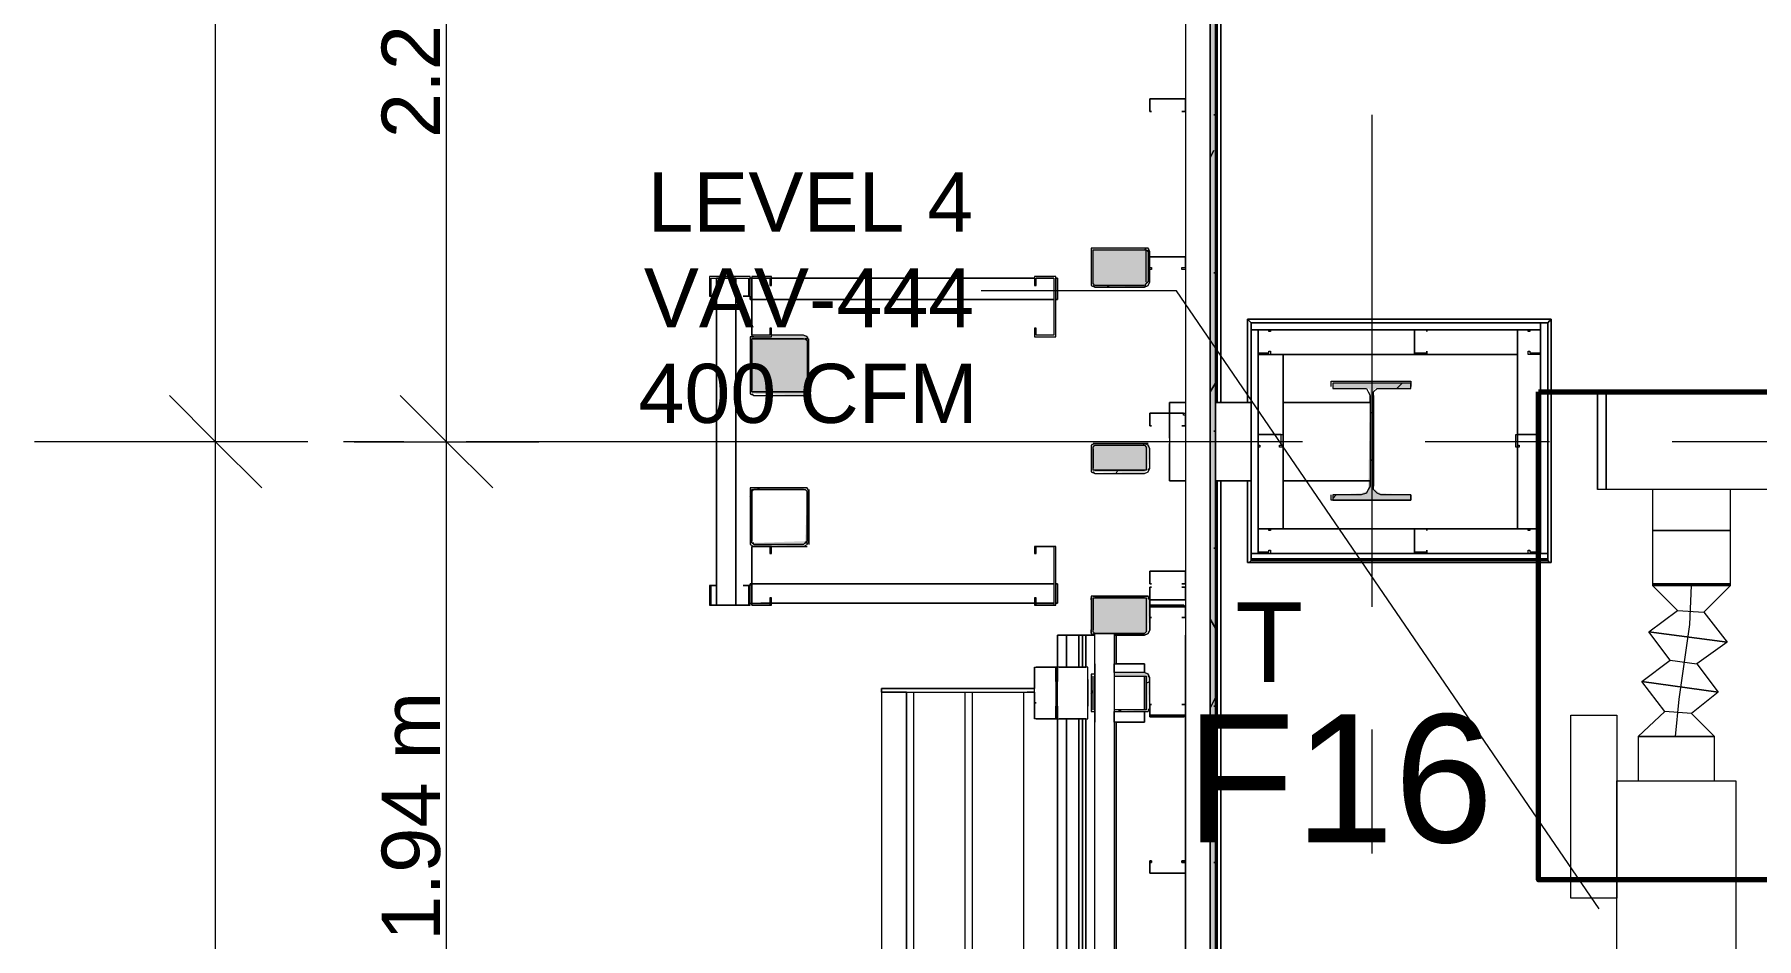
# Model space of a CAD drawing. Header units: metres. Extents: x 29 to 268, y -7 to 151.
# Drawn here: x 38.657 to 43.101, y 41.925 to 44.259 of the extents above; entities that cross this region are included whole.
import ezdxf

# ---------------------------------------------------------------- set-up
doc = ezdxf.new("R2010")
doc.units = ezdxf.units.M
doc.layers.add('HVAC - Ductos', color=5, linetype='Continuous', lineweight=50)
doc.layers.add('PDF2_Geometry', color=7, linetype='Continuous', true_color=0xaaaaaa)
doc.layers.add('PDF2_Solid Fills', color=7, linetype='Continuous', true_color=0xffffff)
doc.layers.add('PDF2_Text', color=7, linetype='Continuous')
doc.styles.add('PDF Arial-BoldMT-Identity-H', font='arial.ttf')
doc.styles.add('PDF Helvetica', font='')
doc.styles.get('PDF Helvetica').set_extended_font_data('Helvetica')

msp = doc.modelspace()

# ---------------------------------------------------------------- hatches: boundary and pattern name
at = {"layer": 'PDF2_Solid Fills', "lineweight": 0, "transparency": 33554559}
h = msp.add_hatch(color=256, dxfattribs=at)
h.paths.add_polyline_path([(41.6915, 36.0667), (41.7053, 36.0667), (41.7053, 48.263), (41.6915, 48.263)])
h.paths.add_polyline_path([(41.6915, 24.3745), (41.7053, 24.3745), (41.7053, 34.5404), (41.6915, 34.5404)])
h.paths.add_polyline_path([(41.6915, 22.8666), (41.7053, 22.8666), (41.7053, 24.3608), (41.6915, 24.3608)])
h.paths.add_polyline_path([(41.7053, 22.8528), (41.6915, 22.8528), (41.6915, 10.5556), (41.7053, 10.5556)])
h.paths.add_polyline_path([(41.6915, 34.5587), (41.7053, 34.5587), (41.7053, 36.0529), (41.6915, 36.0529)])
for points in [[(41.5311, 43.6155), (41.5356, 43.7059), (41.5356, 43.7072), (41.3844, 43.7072), (41.3844, 43.6109), (41.3936, 43.6109), (41.5219, 43.6063), (41.5219, 43.6109)], [(40.6557, 43.478), (40.6511, 43.4826), (40.5136, 43.4826), (40.5045, 43.478), (40.5045, 43.3313), (40.5136, 43.3313), (40.6419, 43.3268), (40.6419, 43.3313), (40.6511, 43.3359)], [(42.0078, 43.0563), (42.2094, 43.0563), (42.2094, 43.0701), (42.1315, 43.0746), (42.1223, 43.0792), (42.1178, 43.0838), (42.1132, 43.0838), (42.1132, 43.3405), (42.1178, 43.3451), (42.2094, 43.3451), (42.2094, 43.3588), (42.0078, 43.3588), (42.0078, 43.3451), (42.0994, 43.3451), (42.104, 43.3405), (42.0994, 43.0838), (42.0948, 43.0792), (42.0811, 43.0746), (42.0078, 43.0701)], [(41.3844, 43.1297), (41.3936, 43.1297), (41.5219, 43.1251), (41.5219, 43.1297), (41.5311, 43.1343), (41.5356, 43.1975), (41.5356, 43.1985), (41.5311, 43.203), (41.3844, 43.203)], [(40.6511, 42.9463), (40.6557, 43.0884), (40.5045, 43.0884), (40.5045, 42.9509), (40.509, 43.0838), (40.6511, 43.0838), (40.6465, 42.9509), (40.509, 42.9463), (40.5136, 42.9418), (40.6419, 42.9372), (40.6419, 42.9418)], [(41.5311, 42.7172), (41.5356, 42.8075), (41.5356, 42.8088), (41.3844, 42.8088), (41.3844, 42.7126), (41.444, 42.7126), (41.5219, 42.708), (41.5219, 42.7126)]]:
    msp.add_hatch(color=256, dxfattribs=at).paths.add_polyline_path(points)
h = msp.add_hatch(color=256, dxfattribs=at)
h.paths.add_polyline_path([(41.5311, 42.5155), (41.5356, 42.6059), (41.5356, 42.6072), (41.5311, 42.6117), (41.444, 42.6117), (41.444, 42.6026), (41.5265, 42.6026), (41.5265, 42.5155), (41.444, 42.5155), (41.5311, 42.5109)])
h.paths.add_polyline_path([(41.389, 42.6072), (41.3844, 42.6072), (41.3844, 42.5109), (41.3936, 42.5155), (41.389, 42.5155)])

# ---------------------------------------------------------------- linework, layer by layer
at = {"layer": 'HVAC - Ductos', "color": 252, "lineweight": 0, "true_color": 0x939598}
for points in [[(39.1249, 10.771), (39.1249, 15.6065), (39.1249, 24.8099), (39.1249, 34.0087), (39.1249, 43.2076), (39.1249, 48.0476)], [(39.7207, 10.771), (39.7207, 13.3285), (39.7207, 15.6065), (39.7207, 20.3274), (39.7207, 22.0461), (39.7207, 23.6366), (39.7207, 24.8099), (39.7207, 26.5516), (39.7207, 28.2291), (39.7207, 30.3925), (39.7207, 33.0462), (39.7207, 34.0087), (39.7207, 35.3333), (39.7207, 37.3317), (39.7207, 39.3255), (39.7207, 41.2642), (39.7207, 43.2076), (39.7207, 45.4076), (39.7207, 48.0476)], [(39.0057, 43.3268), (39.1249, 43.2076), (39.244, 43.0884)], [(39.6015, 43.3268), (39.7207, 43.2076), (39.8399, 43.0884)], [(39.3631, 43.2076), (39.1249, 43.2076), (38.8865, 43.2076)], [(39.4823, 43.2076), (39.7207, 43.2076), (39.959, 43.2076)]]:
    msp.add_lwpolyline(points, dxfattribs=at)
at = {"layer": 'HVAC - Ductos', "lineweight": 0}
for points in [[(42.6953, 42.0022), (41.6045, 43.5972), (41.1003, 43.5972)], [(42.6907, 43.3359), (42.7136, 43.3359), (42.7136, 43.0838), (42.6907, 43.0838)], [(42.6907, 43.0838), (42.6907, 43.3359), (42.6907, 43.0838)], [(43.0344, 42.8363), (43.0299, 42.8363), (43.0115, 42.8363), (42.984, 42.8363), (42.9519, 42.8363), (42.9152, 42.8363), (42.8832, 42.8363), (42.8557, 42.8363), (42.8419, 42.8363), (42.8328, 42.8363), (42.8419, 42.8363), (42.8557, 42.8363), (42.8832, 42.8363), (42.9152, 42.8363), (42.9519, 42.8363), (42.984, 42.8363), (43.0115, 42.8363), (43.0299, 42.8363), (43.0344, 42.8363), (43.0344, 42.8409), (43.0344, 42.9784), (43.0344, 43.0838), (43.0207, 43.0838), (43.0069, 43.0838), (42.984, 43.0838), (42.9611, 43.0838), (42.9336, 43.0838), (42.9061, 43.0838), (42.8832, 43.0838), (42.8649, 43.0838), (42.8465, 43.0838), (42.8374, 43.0838), (42.8328, 43.0838), (42.8328, 42.9784), (42.8374, 42.9784), (42.8465, 42.9784), (42.8649, 42.9784), (42.8832, 42.9784), (42.9061, 42.9784), (42.9336, 42.9784), (42.9611, 42.9784), (42.984, 42.9784), (43.0069, 42.9784), (43.0207, 42.9784), (43.0344, 42.9784), (43.0207, 42.9784), (43.0069, 42.9784), (42.984, 42.9784), (42.9611, 42.9784), (42.9336, 42.9784), (42.9061, 42.9784), (42.8832, 42.9784), (42.8649, 42.9784), (42.8465, 42.9784), (42.8374, 42.9784), (42.8328, 42.9784), (42.8328, 42.8409), (42.8328, 42.8363)], [(42.8969, 42.7722), (42.8328, 42.8363), (43.0344, 42.8363), (42.9657, 42.7676), (43.0253, 42.6897), (42.8236, 42.7172), (42.8969, 42.7722), (42.9657, 42.7676)], [(42.8924, 42.4467), (42.9015, 42.543), (42.9152, 42.6392), (42.929, 42.7355), (42.9336, 42.8363)], [(42.8786, 42.6438), (42.8236, 42.7172), (43.0253, 42.6897), (42.9474, 42.6346), (43.0024, 42.5613), (42.8053, 42.5889), (42.8786, 42.6438), (42.9474, 42.6346)], [(42.8649, 42.5109), (42.8053, 42.5889), (43.0024, 42.5613), (42.9336, 42.5063), (42.8649, 42.5109), (42.7961, 42.4467), (42.7961, 42.3322), (42.8098, 42.3322), (42.8236, 42.3322), (42.8465, 42.3322), (42.8695, 42.3322), (42.8924, 42.3322), (42.9198, 42.3322), (42.9428, 42.3322), (42.9657, 42.3322), (42.9795, 42.3322), (42.9932, 42.3322), (42.9932, 42.4467), (42.7961, 42.4467), (42.9932, 42.4467), (42.9336, 42.5063)]]:
    msp.add_lwpolyline(points, dxfattribs=at)
for points in [[(48.232, 43.0838), (42.7136, 43.0838), (42.7136, 43.3359), (48.232, 43.3359)], [(42.8328, 42.8409), (42.8374, 42.8409), (42.8465, 42.8409), (42.8649, 42.8409), (42.8832, 42.8409), (42.9061, 42.8409), (42.9336, 42.8409), (42.9611, 42.8409), (42.984, 42.8409), (43.0069, 42.8409), (43.0207, 42.8409), (43.0344, 42.8409), (43.0207, 42.8409), (43.0069, 42.8409), (42.984, 42.8409), (42.9611, 42.8409), (42.9336, 42.8409), (42.9061, 42.8409), (42.8832, 42.8409), (42.8649, 42.8409), (42.8465, 42.8409), (42.8374, 42.8409)], [(43.0344, 42.8409), (43.0299, 42.8409), (43.0115, 42.8409), (42.984, 42.8409), (42.9519, 42.8409), (42.9152, 42.8409), (42.8832, 42.8409), (42.8557, 42.8409), (42.8374, 42.8409), (42.8328, 42.8409), (42.8374, 42.8409), (42.8557, 42.8409), (42.8832, 42.8409), (42.9152, 42.8409), (42.9519, 42.8409), (42.984, 42.8409), (43.0115, 42.8409), (43.0299, 42.8409)], [(42.6219, 42.5017), (42.7411, 42.5017), (42.7411, 42.0297), (42.6219, 42.0297)], [(42.7961, 42.4467), (42.8098, 42.4467), (42.8236, 42.4467), (42.8465, 42.4467), (42.8695, 42.4467), (42.8924, 42.4467), (42.9198, 42.4467), (42.9428, 42.4467), (42.9657, 42.4467), (42.9795, 42.4467), (42.9932, 42.4467), (42.9795, 42.4467), (42.9657, 42.4467), (42.9428, 42.4467), (42.9198, 42.4467), (42.8924, 42.4467), (42.8695, 42.4467), (42.8465, 42.4467), (42.8236, 42.4467), (42.8098, 42.4467)], [(42.7411, 40.508), (42.7411, 42.3322), (43.0482, 42.3322), (43.0482, 40.508)]]:
    msp.add_lwpolyline(points, close=True, dxfattribs=at)
at = {"layer": 'PDF2_Geometry', "lineweight": 0}
for points in [[(93.204, 48.396), (46.7012, 48.4006), (41.5357, 48.4006), (41.5357, 48.263), (41.6273, 48.263), (41.6273, 10.5556)], [(41.6915, 34.5404), (41.6915, 34.5587), (41.6915, 36.0529), (41.6915, 36.0667), (41.6915, 48.263)], [(41.7053, 36.0667), (41.6915, 36.0667), (41.6915, 36.0529), (41.6915, 36.0667), (41.7053, 36.0667), (41.7053, 42.708), (41.7053, 36.0667), (41.7053, 48.263), (41.6915, 48.263)], [(41.7053, 36.0667), (42.7594, 36.0667), (42.7594, 36.0529), (42.4661, 36.0529), (42.7594, 36.0529), (42.7594, 36.0667), (41.7053, 36.0667), (41.7053, 48.263), (46.7012, 48.263), (93.204, 48.2584)], [(41.7053, 10.5556), (41.7053, 48.263), (41.7053, 10.5556)], [(41.7098, 47.2593), (41.7098, 43.3084), (41.7098, 47.2593)], [(41.719, 47.2501), (41.719, 43.3084), (41.719, 47.2501)], [(41.5357, 44.0922), (41.5357, 44.0922)], [(41.5357, 44.0922), (41.5357, 44.0922)], [(41.5402, 44.0601), (41.5402, 44.0601)], [(41.6182, 44.0601), (41.6182, 44.0601)], [(42.1086, 44.0509), (42.1086, 42.7813)], [(41.5357, 43.6568), (41.5357, 43.6843), (41.5357, 43.698), (41.5311, 43.7072), (41.5219, 43.7072), (41.3936, 43.7072), (41.3844, 43.7072), (41.3844, 43.698), (41.3844, 43.6201), (41.3844, 43.6109), (41.3936, 43.6063), (41.5219, 43.6063), (41.5311, 43.6109), (41.5357, 43.6201), (41.5357, 43.6568), (41.5402, 43.6568), (41.5402, 43.6522), (41.5357, 43.6522), (41.5357, 43.6843)], [(41.3844, 43.7026), (41.3844, 43.698), (41.3844, 43.6201), (41.3844, 43.6109)], [(41.3936, 43.7026), (41.5219, 43.7026), (41.5265, 43.7072), (41.5219, 43.7072), (41.3936, 43.7072), (41.389, 43.7072)], [(41.5265, 43.6201), (41.5265, 43.698), (41.5265, 43.7026)], [(41.5357, 43.698), (41.5311, 43.7026)], [(41.5357, 43.6843), (41.5357, 43.6843)], [(41.5357, 43.6843), (41.5357, 43.6843)], [(40.4173, 43.6338), (40.4677, 43.6338)], [(40.4173, 43.6338), (40.4632, 43.6338)], [(40.4173, 42.7859), (40.4173, 43.6292), (40.4173, 42.7859), (40.4677, 42.7859), (40.4677, 43.6292), (40.4677, 42.7859), (40.4173, 42.7859), (40.4632, 42.7859), (40.4173, 42.7859), (40.4677, 42.7859), (40.4677, 43.6292), (40.4677, 42.7859), (40.4173, 42.7859), (40.4173, 43.6292), (40.4173, 42.7859), (40.4632, 42.7859), (40.4173, 42.7859), (40.4677, 42.7859), (40.4677, 43.6292), (40.4677, 42.7859), (40.4677, 43.6292), (40.4677, 42.7859)], [(40.4173, 43.6292), (40.4173, 42.7859), (40.4632, 42.7859)], [(40.5045, 43.5742), (40.5045, 43.6292)], [(41.2378, 43.6292), (40.5594, 43.6292), (40.509, 43.6292), (40.5045, 43.6292)], [(41.2378, 43.6292), (41.0865, 43.6292), (40.5594, 43.6292), (40.5319, 43.6292)], [(40.5319, 43.6292), (40.5594, 43.6292), (40.7061, 43.6292)], [(41.0773, 43.6292), (40.5594, 43.6292), (40.5319, 43.6292)], [(41.2378, 43.6292), (40.7061, 43.6292)], [(41.2378, 43.6292), (41.0773, 43.6292)], [(41.2882, 43.6292), (41.2423, 43.6292)], [(41.2423, 43.6292), (41.2607, 43.6292)], [(41.2607, 43.6292), (41.2423, 43.6292)], [(41.2423, 43.6292), (41.2607, 43.6292)], [(41.2607, 43.6292), (41.2423, 43.6292)], [(41.2515, 43.6292), (41.2423, 43.6292)], [(41.2973, 43.6292), (41.2928, 43.6292)], [(41.2973, 43.6292), (41.2973, 43.5742)], [(41.2973, 43.6246), (41.2973, 43.5788)], [(41.389, 43.6109), (41.3936, 43.6063), (41.5219, 43.6063), (41.5265, 43.6109)], [(41.3936, 43.6109), (41.5219, 43.6109)], [(41.4257, 43.6063), (41.4303, 43.6109)], [(41.5265, 43.6155), (41.5265, 43.6155)], [(41.5311, 43.6109), (41.5357, 43.6201)], [(40.4173, 43.588), (40.4173, 42.9922)], [(40.4677, 42.9922), (40.4677, 43.588)], [(40.5045, 43.5788), (40.5045, 43.5834)], [(41.2882, 43.5742), (40.509, 43.5742), (40.5045, 43.5742)], [(41.2882, 43.5742), (40.509, 43.5742), (40.5045, 43.5742)], [(41.2882, 43.5742), (40.509, 43.5742), (40.5045, 43.5742)], [(41.2882, 43.5742), (40.509, 43.5742), (40.5045, 43.5742)], [(41.2882, 43.5742), (40.509, 43.5742), (40.5045, 43.5742)], [(41.2882, 43.5742), (40.509, 43.5742), (40.5045, 43.5742)], [(40.5319, 43.5742), (41.0773, 43.5742)], [(40.6832, 43.5742), (41.2286, 43.5742)], [(41.0773, 43.5742), (41.1003, 43.5742)], [(41.2286, 43.5742), (41.2515, 43.5742)], [(41.2973, 43.5742), (41.2928, 43.5742)], [(41.2973, 43.5742), (41.2928, 43.5742)], [(41.2973, 43.5742), (41.2928, 43.5742)], [(41.2973, 43.5742), (41.2928, 43.5742)], [(42.5624, 43.5147), (41.7969, 43.5147), (42.5624, 43.5147)], [(41.7969, 43.5147), (41.7969, 43.3084)], [(41.7969, 43.3084), (41.7969, 43.5147)], [(41.7969, 43.5147), (41.7969, 42.905), (41.7969, 43.5147)], [(42.5624, 43.5147), (41.7969, 43.5147), (42.5624, 43.5147)], [(41.7969, 43.5147), (41.7969, 43.5147)], [(42.5624, 43.5147), (41.7969, 43.5147), (42.5624, 43.5147)], [(42.5624, 43.5147), (42.5624, 43.5147)], [(42.5624, 42.905), (42.5624, 43.5147), (42.5624, 42.905)], [(40.4677, 42.8822), (40.4677, 42.8959), (40.4677, 43.4872)], [(40.5136, 43.478), (40.5045, 43.478), (40.5045, 43.4688), (40.5045, 43.3405), (40.5045, 43.3313), (40.5136, 43.3268), (40.6419, 43.3268), (40.6511, 43.3313), (40.6557, 43.3405), (40.6557, 43.4688), (40.6511, 43.478), (40.6419, 43.4826), (40.5594, 43.4826)], [(40.5045, 43.4734), (40.5045, 43.4688), (40.5045, 43.3405), (40.5045, 43.3359)], [(40.5136, 43.478), (40.509, 43.478)], [(40.6419, 43.4734), (40.5136, 43.4734), (40.509, 43.4734)], [(40.509, 43.4688), (40.509, 43.3405)], [(40.6511, 43.478), (40.6419, 43.4826), (40.5594, 43.4826)], [(40.6511, 43.4734), (40.6465, 43.4734)], [(40.6511, 43.4688), (40.6511, 43.3405)], [(40.6557, 43.3405), (40.6557, 43.4688), (40.6557, 43.4734)], [(41.8152, 43.4963), (41.8152, 43.4963)], [(41.8152, 43.4963), (41.8152, 43.4963)], [(42.2507, 43.4918), (42.2507, 43.4918)], [(42.544, 43.4963), (42.544, 43.4963)], [(42.544, 43.4963), (42.544, 43.4963)], [(41.8152, 43.4368), (41.8152, 43.4368)], [(42.2507, 43.4413), (42.2507, 43.4413)], [(42.544, 43.4368), (42.544, 43.4368)], [(40.509, 43.3359), (40.5136, 43.3359), (40.6419, 43.3359)], [(40.509, 43.3313), (40.5136, 43.3268), (40.6419, 43.3268), (40.6511, 43.3313)], [(40.6419, 43.3268), (40.6557, 43.3405), (40.6557, 43.3359)], [(40.6465, 43.3359), (40.6511, 43.3359)], [(42.0032, 43.3496), (42.0032, 43.3634), (42.2094, 43.3634), (42.2094, 43.3496)], [(42.1728, 43.3451), (42.1865, 43.3588)], [(41.5861, 43.2305), (41.5861, 43.2259), (41.5861, 43.2213), (41.5861, 43.2168), (41.5861, 43.2213), (41.5861, 43.2259), (41.5861, 43.2305), (41.5861, 43.2809), (41.5861, 43.3084), (41.5861, 43.2809), (41.5861, 43.1068), (41.5861, 43.1892), (41.5861, 43.1938), (41.5861, 43.1984), (41.5861, 43.203), (41.5861, 43.1984), (41.5861, 43.1938), (41.5861, 43.1892)], [(42.104, 43.3084), (41.8795, 43.3084), (42.104, 43.3084), (42.104, 43.3268)], [(42.104, 43.2809), (42.1132, 43.2855)], [(42.1132, 43.3268), (42.1132, 43.093)], [(41.5402, 43.2488), (41.5402, 43.2488)], [(41.6182, 43.2488), (41.6182, 43.2488)], [(39.2944, 43.2076), (38.6573, 43.2076)], [(39.6107, 43.2076), (39.4549, 43.2076)], [(40.2477, 43.2076), (39.7711, 43.2076)], [(41.9299, 43.2076), (40.2477, 43.2076)], [(41.3844, 43.1984), (41.3844, 43.1938)], [(41.5311, 43.203), (41.5219, 43.203), (41.3936, 43.203), (41.389, 43.203)], [(41.5219, 43.1984), (41.3936, 43.1984)], [(41.5173, 43.1984), (41.5219, 43.203)], [(41.5311, 43.1343), (41.5357, 43.1389), (41.5357, 43.1892), (41.5311, 43.1984)], [(41.8152, 43.2259), (41.8152, 43.2259)], [(41.8152, 43.2259), (41.8152, 43.2259)], [(41.8749, 43.2259), (41.8749, 43.2259)], [(42.5669, 43.2076), (42.2461, 43.2076)], [(42.4844, 43.2259), (42.4844, 43.2259)], [(42.544, 43.2259), (42.544, 43.2259)], [(42.544, 43.2259), (42.544, 43.2259)], [(44.1528, 43.2076), (42.8832, 43.2076)], [(41.389, 43.1938), (41.389, 43.1938)], [(41.389, 43.1892), (41.389, 43.1389)], [(42.104, 43.1572), (42.1132, 43.1663)], [(41.3844, 43.1389), (41.3844, 43.1343)], [(41.389, 43.1343), (41.389, 43.1343)], [(41.389, 43.1297), (41.3936, 43.1251), (41.5219, 43.1251), (41.5311, 43.1297)], [(41.3936, 43.1343), (41.5219, 43.1343)], [(41.4486, 43.1251), (41.4532, 43.1343)], [(40.5045, 43.0838), (40.5045, 43.0792), (40.5045, 42.9509), (40.5045, 42.9418)], [(40.5045, 43.0655), (40.509, 43.0701)], [(40.6511, 43.0884), (40.6419, 43.0884), (40.5136, 43.0884), (40.509, 43.0884)], [(40.6419, 43.0838), (40.5136, 43.0838), (40.509, 43.0792), (40.509, 42.9509)], [(40.5227, 43.0838), (40.5273, 43.0884)], [(40.6511, 42.9509), (40.6511, 43.0792), (40.6465, 43.0838)], [(40.6557, 43.0838), (40.6557, 43.0792), (40.6557, 42.9509), (40.6557, 42.9418)], [(41.7053, 43.1068), (41.7053, 36.0667)], [(41.7053, 43.1068), (41.7053, 36.0667)], [(41.8795, 43.1068), (42.104, 43.1068), (41.8795, 43.1068)], [(42.2094, 43.0701), (42.2094, 43.0563), (42.0032, 43.0563), (42.0032, 43.0701)], [(42.0078, 43.0609), (42.0169, 43.0701)], [(42.104, 43.093), (42.104, 43.1068)], [(40.4173, 42.9922), (40.4173, 42.8959)], [(40.4173, 42.9784), (40.4173, 42.9463)], [(40.4677, 42.9601), (40.4677, 42.9784), (40.4677, 42.9922)], [(41.8152, 42.983), (41.8152, 42.983)], [(41.8152, 42.983), (41.8152, 42.983)], [(42.2507, 42.9784), (42.2507, 42.9784)], [(42.544, 42.983), (42.544, 42.983)], [(42.544, 42.983), (42.544, 42.983)], [(40.4677, 42.9601), (40.4677, 42.9555)], [(40.509, 42.9463), (40.5136, 42.9463)], [(40.509, 42.9372), (40.5136, 42.9372)], [(40.5136, 42.9418), (40.6419, 42.9418)], [(40.5594, 42.9372), (40.6419, 42.9372), (40.6511, 42.9372)], [(40.6465, 42.9463), (40.6511, 42.9463)], [(40.4173, 42.8959), (40.4173, 42.8822)], [(41.7969, 42.905), (41.7969, 42.905)], [(41.7969, 42.905), (42.5624, 42.905), (41.7969, 42.905)], [(41.8152, 42.9234), (41.8152, 42.9234)], [(42.2507, 42.928), (42.2507, 42.928)], [(42.544, 42.9234), (42.544, 42.9234)], [(42.5624, 42.905), (42.5624, 42.905)], [(40.5045, 42.8409), (40.509, 42.8409), (41.2882, 42.8409)], [(40.5045, 42.8409), (40.509, 42.8409), (41.2882, 42.8409)], [(40.5045, 42.8363), (40.5045, 42.8409)], [(40.5045, 42.8363), (40.5045, 42.8409)], [(40.5045, 42.8409), (40.509, 42.8409), (41.2882, 42.8409)], [(40.5045, 42.8409), (40.509, 42.8409), (41.2882, 42.8409)], [(40.5045, 42.8363), (40.5045, 42.8409)], [(40.5045, 42.8363), (40.5045, 42.8409)], [(40.5045, 42.7905), (40.5045, 42.8409)], [(40.5045, 42.8363), (40.5045, 42.8409)], [(40.5045, 42.8409), (40.509, 42.8409), (41.2882, 42.8409)], [(40.5045, 42.8409), (40.509, 42.8409), (41.2882, 42.8409)], [(41.0773, 42.8409), (40.5319, 42.8409)], [(41.2286, 42.8409), (40.6832, 42.8409)], [(41.1003, 42.8409), (41.0773, 42.8409)], [(41.2515, 42.8409), (41.2286, 42.8409)], [(41.2928, 42.8409), (41.2973, 42.8409)], [(41.2928, 42.8409), (41.2973, 42.8409)], [(41.2928, 42.8409), (41.2973, 42.8409)], [(41.2928, 42.8409), (41.2973, 42.8409)], [(41.2928, 42.8409), (41.2973, 42.8409)], [(41.2928, 42.8409), (41.2973, 42.8409)], [(41.2973, 42.8409), (41.2973, 42.7905)], [(41.2973, 42.8409), (41.2973, 42.7905)], [(41.2973, 42.8409), (41.2973, 42.7905)], [(41.2973, 42.8409), (41.2973, 42.7905)], [(41.5357, 42.873), (41.5357, 42.873)], [(41.5357, 42.873), (41.5357, 42.873)], [(41.5402, 42.8409), (41.5402, 42.8409)], [(41.6182, 42.8409), (41.6182, 42.8409)], [(41.5357, 42.7813), (41.5357, 42.7996), (41.5311, 42.8088), (41.5219, 42.8088), (41.3936, 42.8088), (41.3844, 42.8088), (41.3844, 42.7996), (41.3844, 42.7218), (41.3844, 42.7126), (41.3936, 42.708)], [(41.5357, 42.7996), (41.5357, 42.7996)], [(41.5357, 42.7996), (41.5357, 42.7996)], [(41.5402, 42.8318), (41.5402, 42.8318)], [(41.6182, 42.8318), (41.6182, 42.8318)], [(40.5045, 42.7905), (40.509, 42.7905), (40.5594, 42.7905), (41.2378, 42.7905)], [(40.5045, 42.7905), (40.509, 42.7905), (40.5594, 42.7905), (41.2378, 42.7905)], [(40.5045, 42.7905), (40.509, 42.7905), (40.5594, 42.7905), (41.2378, 42.7905)], [(40.5045, 42.7905), (40.509, 42.7905), (40.5594, 42.7905), (41.2378, 42.7905)], [(40.5045, 42.7905), (40.509, 42.7905), (40.5594, 42.7905), (41.2378, 42.7905)], [(40.5319, 42.7905), (40.5594, 42.7905), (41.0865, 42.7905), (41.2378, 42.7905)], [(40.5319, 42.7905), (40.5594, 42.7905), (40.7061, 42.7905), (41.2378, 42.7905)], [(40.5319, 42.7905), (40.5594, 42.7905), (41.0773, 42.7905)], [(41.0773, 42.7905), (41.2378, 42.7905)], [(41.2423, 42.7905), (41.2882, 42.7905)], [(41.2607, 42.7905), (41.2423, 42.7905)], [(41.2423, 42.7905), (41.2607, 42.7905)], [(41.2607, 42.7905), (41.2423, 42.7905)], [(41.2423, 42.7905), (41.2607, 42.7905)], [(41.2423, 42.7905), (41.2515, 42.7905)], [(41.2928, 42.7905), (41.2973, 42.7905)], [(41.2928, 42.7905), (41.2973, 42.7905)], [(41.2928, 42.7905), (41.2973, 42.7905)], [(41.444, 42.708), (41.5219, 42.708), (41.5311, 42.7126), (41.5357, 42.7218), (41.5357, 42.7538)], [(41.5357, 42.7538), (41.5357, 42.7813), (41.5357, 42.7859), (41.6228, 42.7859), (41.6273, 42.7813), (41.6273, 42.7538), (41.6273, 42.7813), (41.6228, 42.7813), (41.5357, 42.7813)], [(41.5357, 42.7813), (41.5357, 42.7813)], [(41.5402, 42.7538), (41.5402, 42.7538)], [(41.6182, 42.7538), (41.6182, 42.7538)], [(41.3936, 42.708), (41.3569, 42.708), (41.2973, 42.708), (41.2973, 42.6346)], [(41.389, 42.7172), (41.389, 42.7172)], [(41.389, 42.7172), (41.389, 42.7172)], [(41.444, 42.7126), (41.444, 41.7134)], [(41.2378, 42.5613), (41.2195, 42.5613), (41.2378, 42.5613), (41.2378, 42.5338), (41.2378, 42.5246), (41.2378, 42.5338), (41.2423, 42.5338), (41.2378, 42.5338), (41.2378, 42.5384), (41.2378, 42.5338), (41.2378, 42.4926), (41.2378, 42.5338), (41.2378, 42.5843), (41.2378, 42.5751), (41.2378, 42.5843), (41.2378, 42.6255), (41.2378, 42.5843), (41.2378, 42.5889), (41.2378, 42.5934), (41.2378, 42.5889), (41.2378, 42.5843)], [(41.3753, 42.4926), (41.3753, 42.6255), (41.3707, 42.6255), (41.3019, 42.6255), (41.2973, 42.6255), (41.2928, 42.6255), (41.2928, 42.4926), (41.2423, 42.4926), (41.2378, 42.4926), (41.2378, 42.6255), (41.2423, 42.6255), (41.2928, 42.6255), (41.2928, 42.5889), (41.2928, 42.6255), (41.2423, 42.6255), (41.2928, 42.6255)], [(41.2378, 42.6255), (41.2378, 42.6255)], [(41.2378, 42.6255), (41.2378, 42.6255)], [(41.2928, 42.4926), (41.2423, 42.4926), (41.2928, 42.4926), (41.2928, 42.5246), (41.2928, 42.4926), (41.2973, 42.4926), (41.3019, 42.4926), (41.3707, 42.4926), (41.3753, 42.4926), (41.3753, 42.6255)], [(41.2928, 42.6255), (41.2928, 42.6255)], [(41.2928, 42.6255), (41.2928, 42.6255)], [(41.2928, 42.6255), (41.2928, 42.6255)], [(41.2973, 42.5246), (41.2973, 42.4926), (41.2973, 42.6255), (41.2973, 42.5889)], [(41.2973, 42.6255), (41.2973, 42.6255)], [(41.2973, 42.6255), (41.2973, 42.6255)], [(41.2973, 42.6255), (41.2973, 42.6255)], [(41.3019, 42.6255), (41.3707, 42.6255)], [(41.3753, 42.6255), (41.3753, 42.6255)], [(41.3936, 42.6346), (41.3936, 42.4834)], [(41.3936, 42.6163), (41.3936, 42.6346)], [(41.444, 42.6163), (41.444, 42.6346)], [(41.444, 42.6117), (41.444, 42.6346), (41.5219, 42.6346), (41.4486, 42.6346)], [(41.2378, 42.5751), (41.2378, 42.5843), (41.2378, 42.5889)], [(41.2378, 42.5843), (41.2378, 42.5843)], [(41.2378, 42.5843), (41.2378, 42.5843)], [(41.2378, 42.5843), (41.2378, 42.5843)], [(41.2378, 42.5843), (41.2378, 42.5843)], [(41.2378, 42.5843), (41.2378, 42.5843)], [(41.2378, 42.5843), (41.2378, 42.5843)], [(41.3936, 42.6072), (41.3844, 42.6072), (41.3844, 42.598), (41.3844, 42.5201), (41.3844, 42.5109), (41.3936, 42.5109)], [(41.389, 42.5155), (41.389, 42.5201), (41.389, 42.598), (41.389, 42.6026)], [(41.5357, 42.5292), (41.5357, 42.598), (41.5311, 42.6072), (41.5219, 42.6117), (41.444, 42.6117)], [(41.444, 42.6026), (41.5219, 42.6026), (41.5265, 42.6026), (41.5265, 42.598), (41.5265, 42.5201), (41.5265, 42.5155), (41.5219, 42.5155), (41.444, 42.5155)], [(41.444, 42.6026), (41.444, 42.5155)], [(41.5311, 42.6072), (41.5219, 42.6117)], [(41.5265, 42.5843), (41.5357, 42.5889)], [(41.5311, 42.5155), (41.5357, 42.5201), (41.5357, 42.5017), (41.5357, 42.5292), (41.5357, 42.598), (41.5311, 42.6026)], [(40.8436, 42.5705), (40.8436, 42.5613), (40.8436, 42.5705), (40.8436, 42.5613), (40.8527, 42.5613), (40.8619, 42.5613), (40.8757, 42.5613), (40.8894, 42.5613), (40.9032, 42.5613), (41.2378, 42.5613), (41.2378, 42.5338), (41.2378, 42.5246)], [(40.9032, 42.5705), (40.8894, 42.5705), (40.8757, 42.5705), (40.8619, 42.5705), (40.8527, 42.5705), (40.8436, 42.5705), (40.8527, 42.5705), (40.8619, 42.5705), (40.8757, 42.5705), (40.8894, 42.5705), (40.9032, 42.5705), (41.2378, 42.5705)], [(40.9077, 42.5613), (40.8894, 42.5613), (40.8757, 42.5613), (40.8619, 42.5613), (40.8527, 42.5613), (40.8436, 42.5613), (40.8436, 40.1413), (40.8527, 40.1413), (40.8619, 40.1413), (40.8757, 40.1413), (40.8894, 40.1413), (40.9077, 40.1413), (40.9077, 40.1459), (40.8894, 40.1459), (40.8757, 40.1459), (40.8619, 40.1459), (40.8527, 40.1459), (40.8436, 40.1459), (40.8436, 40.155)], [(40.9261, 42.5613), (40.9261, 40.155), (40.9077, 40.155), (40.9077, 42.5613), (40.9077, 40.1413), (41.2378, 40.1413), (41.2378, 40.1459), (41.2195, 40.1459), (41.2378, 40.1459)], [(40.9261, 40.155), (40.9077, 40.155), (41.2378, 40.155), (41.2103, 40.155), (41.2103, 42.5613)], [(40.9077, 40.155), (40.9077, 42.5613), (40.9077, 40.155)], [(40.9077, 40.155), (40.9077, 42.5613), (40.9077, 40.155)], [(41.0773, 42.5613), (41.0773, 40.155), (41.059, 40.155), (41.059, 42.5613)], [(41.2378, 42.543), (41.2378, 42.5567)], [(41.2378, 42.5338), (41.2378, 42.5384)], [(41.2378, 42.5338), (41.2378, 42.5338)], [(41.2378, 42.5338), (41.2378, 42.5338)], [(41.3844, 42.5567), (41.389, 42.5659)], [(41.5402, 42.5292), (41.5402, 42.5292)], [(41.6182, 42.5292), (41.6182, 42.5292)], [(41.2378, 42.5246), (41.2378, 42.5246)], [(41.2378, 42.4926), (41.2378, 42.4926)], [(41.2378, 42.4926), (41.2378, 42.4926)], [(41.2928, 42.4926), (41.2928, 42.4926)], [(41.2928, 42.4926), (41.2928, 42.4926)], [(41.2928, 42.4926), (41.2928, 42.4926)], [(41.2973, 42.4926), (41.2973, 42.4926)], [(41.2973, 42.4926), (41.2973, 42.4926)], [(41.2973, 42.4926), (41.2973, 42.4926)], [(41.3707, 42.4926), (41.3019, 42.4926)], [(41.3753, 42.4926), (41.3753, 42.4926)], [(41.3936, 42.4834), (41.3936, 42.5017)], [(41.444, 42.5109), (41.5219, 42.5109), (41.5311, 42.5109), (41.5357, 42.5201)], [(41.4486, 42.4834), (41.5219, 42.4834), (41.5219, 42.5109), (41.5219, 42.4834), (41.444, 42.4834), (41.444, 42.5109)], [(41.444, 42.4834), (41.444, 42.5017)], [(41.4532, 42.5109), (41.4623, 42.5155)], [(41.5219, 42.5109), (41.5311, 42.5109)], [(41.5357, 42.5017), (41.5357, 42.5017)], [(42.1086, 42.4651), (42.1086, 42.1443)], [(41.5357, 42.0938), (41.5357, 42.0938)], [(41.5357, 42.0938), (41.5357, 42.0938)]]:
    msp.add_lwpolyline(points, dxfattribs=at)
for points in [[(41.6273, 48.3089), (41.6273, 10.5052), (41.6915, 10.5052), (41.6915, 48.3089)], [(41.7053, 48.263), (41.6915, 48.263), (41.6915, 10.5556), (41.7053, 10.5556)], [(41.7053, 43.3084), (41.7053, 47.2593), (41.7053, 43.3084), (41.7053, 47.131)], [(41.7098, 47.2593), (41.7098, 43.3084)], [(41.719, 47.2501), (41.719, 43.3084)], [(41.5357, 44.0922), (41.6228, 44.0922), (41.6273, 44.0922), (41.6273, 44.0601), (41.6182, 44.0601), (41.6273, 44.0601), (41.6273, 44.0922), (41.6228, 44.0922), (41.5357, 44.0922), (41.5357, 44.0601)], [(41.5402, 44.0601), (41.5357, 44.0601)], [(41.5311, 43.698), (41.5311, 43.6201), (41.5265, 43.6155), (41.5219, 43.6109), (41.3936, 43.6109), (41.389, 43.6155), (41.389, 43.6201), (41.389, 43.698), (41.389, 43.7026), (41.3936, 43.7026), (41.5219, 43.7026), (41.5265, 43.7026)], [(41.6228, 43.6843), (41.6273, 43.6843), (41.6273, 43.6522), (41.6182, 43.6522), (41.6182, 43.6568), (41.6273, 43.6568), (41.6273, 43.6843), (41.6228, 43.6843), (41.5357, 43.6843)], [(40.399, 43.6338), (40.399, 43.5834), (40.4173, 43.5834), (40.4036, 43.5834), (40.4036, 43.6292), (40.4999, 43.6292), (40.4999, 43.5834), (40.4861, 43.5834), (40.5045, 43.5834), (40.5045, 43.6338)], [(40.4632, 43.6338), (40.4173, 43.6338), (40.4677, 43.6338), (40.4173, 43.6338)], [(40.4632, 43.6338), (40.4173, 43.6338), (40.4677, 43.6338), (40.4173, 43.6338)], [(40.4677, 42.7859), (40.4677, 43.6292)], [(40.5045, 43.6292), (40.509, 43.6292), (40.5594, 43.6292), (41.2378, 43.6292), (40.5594, 43.6292), (40.509, 43.6292)], [(40.5045, 43.6292), (40.509, 43.6292), (40.5594, 43.6292), (41.2378, 43.6292), (40.5594, 43.6292), (40.509, 43.6292)], [(40.509, 43.478), (40.5594, 43.478), (40.5594, 43.5009), (40.5549, 43.5009), (40.5549, 43.4826), (40.509, 43.4826), (40.509, 43.6292), (40.5549, 43.6292), (40.5549, 43.6109), (40.5594, 43.6109), (40.5594, 43.6338), (40.509, 43.6338)], [(40.7061, 43.6292), (41.2378, 43.6292), (41.0865, 43.6292), (40.5594, 43.6292), (40.5319, 43.6292), (40.5594, 43.6292)], [(41.2928, 43.478), (41.2928, 43.6338), (41.2378, 43.6338), (41.2378, 43.6109), (41.2423, 43.6109), (41.2423, 43.6292), (41.2882, 43.6292), (41.2882, 43.4826), (41.2423, 43.4826), (41.2423, 43.5009), (41.2378, 43.5009), (41.2378, 43.478)], [(41.2423, 43.6292), (41.2882, 43.6292)], [(41.2423, 43.6292), (41.2882, 43.6292)], [(41.2928, 43.6292), (41.2973, 43.6292), (41.2973, 43.5742), (41.2928, 43.5742), (41.2973, 43.5742), (41.2973, 43.6292)], [(41.2928, 43.6292), (41.2973, 43.6292), (41.2973, 43.5742), (41.2928, 43.5742), (41.2973, 43.5742), (41.2928, 43.5742), (41.2973, 43.5742), (41.2973, 43.6292)], [(41.2973, 43.5788), (41.2973, 43.6246)], [(41.2973, 43.5788), (41.2973, 43.6246)], [(40.4173, 43.588), (40.4173, 42.9693), (40.4173, 42.8822), (40.4173, 43.4688)], [(40.4173, 43.588), (40.4173, 42.9693), (40.4173, 42.8822), (40.4173, 43.4688)], [(40.4677, 42.9555), (40.4677, 42.9693), (40.4677, 43.588), (40.4677, 43.5697)], [(40.4677, 42.9555), (40.4677, 42.9693), (40.4677, 43.588), (40.4677, 43.5697)], [(40.5045, 43.5834), (40.5045, 43.5788), (40.5045, 43.5834), (40.5045, 43.5742), (40.509, 43.5742), (41.2882, 43.5742), (40.509, 43.5742), (40.5045, 43.5742)], [(40.5045, 43.5834), (40.5045, 43.5788), (40.5045, 43.5834), (40.5045, 43.5742)], [(40.5045, 43.5742), (40.509, 43.5742), (41.2882, 43.5742), (40.509, 43.5742)], [(40.5549, 43.5742), (41.1094, 43.5742), (41.0865, 43.5742), (40.5319, 43.5742)], [(40.5549, 43.5742), (41.1094, 43.5742), (41.0865, 43.5742), (40.5319, 43.5742)], [(40.7061, 43.5742), (41.2607, 43.5742), (41.2378, 43.5742), (40.6832, 43.5742)], [(40.7061, 43.5742), (41.2607, 43.5742), (41.2378, 43.5742), (40.6832, 43.5742)], [(42.5624, 42.9005), (42.5624, 43.5147), (42.5669, 43.5193), (42.5715, 43.5193), (42.5715, 43.5238), (42.5715, 42.8959), (41.7878, 42.8959), (41.7923, 42.8959), (41.7969, 42.9005), (41.7969, 42.905), (42.5624, 42.905), (42.5624, 43.5147), (42.5624, 42.9005), (41.7969, 42.9005)], [(42.5624, 42.905), (41.7969, 42.905), (42.5624, 42.905), (42.5624, 43.5147), (42.5624, 42.9005), (42.5624, 43.5147), (42.5624, 42.905), (42.5624, 42.9005), (42.5669, 42.8959), (42.5715, 42.8959), (42.5715, 43.5238), (42.5715, 43.5193), (42.5669, 43.5193), (42.5624, 43.5147), (41.7969, 43.5147), (42.5624, 43.5147), (42.5669, 43.5193), (42.5715, 43.5193), (42.5715, 43.5238), (41.7878, 43.5238), (41.7878, 43.3084), (41.7878, 43.5238), (42.5715, 43.5238), (42.5715, 43.5193), (42.5669, 43.5193), (42.5624, 43.5147), (42.544, 43.5147), (41.7969, 43.5147), (41.7969, 43.4963), (41.7969, 42.9188), (41.8152, 42.9188), (41.8152, 43.4963), (41.7969, 43.4963), (42.544, 43.4963), (42.544, 43.5147), (42.544, 42.9188), (42.5624, 42.9188), (41.7969, 42.9188), (41.7969, 42.905), (42.5624, 42.905), (42.5624, 42.9005), (42.5669, 42.8959), (42.5715, 42.8959), (42.5715, 43.5238), (41.7878, 43.5238), (41.7923, 43.5193), (41.7969, 43.5147), (42.5624, 43.5147), (41.7969, 43.5147), (41.7969, 43.3084), (41.7969, 43.5147), (41.7923, 43.5193), (41.7878, 43.5238), (41.7878, 43.3084), (41.7878, 43.5238), (41.7923, 43.5193), (41.7969, 43.5147), (41.7969, 43.3084), (41.7969, 43.5147), (41.7923, 43.5193), (41.7878, 43.5238), (42.5715, 43.5238), (42.5715, 42.8959), (41.7878, 42.8959), (41.7923, 42.8959), (41.7969, 42.9005), (41.7969, 42.905), (42.5624, 42.905), (42.5624, 42.9188), (42.5624, 43.5147), (42.5624, 42.905), (42.5624, 42.983), (42.5624, 43.5147), (42.4844, 43.5147), (41.7969, 43.5147), (41.7969, 43.4322), (41.7969, 42.983), (41.7969, 42.905), (41.7969, 43.1068), (41.7969, 42.9005), (41.7969, 43.1068), (41.7969, 42.905), (41.7969, 42.9005), (41.7923, 42.8959), (41.7878, 42.8959), (41.7878, 43.1068), (41.7878, 42.8959), (41.7878, 43.1068), (41.7878, 42.8959), (42.5715, 42.8959), (42.5669, 42.8959), (42.5624, 42.9005)], [(41.7969, 43.5147), (41.7969, 43.3084)], [(40.4677, 42.8822), (40.4677, 42.8959), (40.4677, 43.4872), (40.4677, 43.4688)], [(40.4677, 42.8822), (40.4677, 42.8959), (40.4677, 43.4872), (40.4677, 43.4688)], [(40.6511, 43.3405), (40.6465, 43.3359), (40.6419, 43.3359), (40.5136, 43.3359), (40.509, 43.3359), (40.509, 43.3405), (40.509, 43.4688), (40.509, 43.4734), (40.5136, 43.4734), (40.6419, 43.4734), (40.6465, 43.4734), (40.6511, 43.4688)], [(41.8152, 43.4322), (41.8152, 43.4368), (41.8152, 43.4963), (41.8473, 43.4963), (41.8473, 43.4918), (41.8428, 43.4918), (41.8428, 43.4963), (41.8152, 43.4963), (41.8152, 43.4368), (41.8428, 43.4368), (41.8428, 43.4413), (41.8473, 43.4413), (41.8473, 43.4322)], [(41.8795, 43.4322), (42.4844, 43.4322), (42.4844, 43.4963), (41.8152, 43.4963), (41.8152, 43.4322)], [(42.2232, 43.4322), (42.2186, 43.4322), (42.2186, 43.4368), (42.2186, 43.4963), (42.2232, 43.4963), (42.2507, 43.4963), (42.2507, 43.4918), (42.2507, 43.4963), (42.2232, 43.4963), (42.2186, 43.4963), (42.2186, 43.4368), (42.2232, 43.4368), (42.2507, 43.4368), (42.2507, 43.4413), (42.2507, 43.4322)], [(42.4844, 43.4322), (42.4844, 42.983), (42.544, 42.983), (42.544, 43.4963), (42.4844, 43.4963)], [(42.544, 43.4963), (42.544, 43.4368), (42.544, 43.4322), (42.5119, 43.4322), (42.5119, 43.4413), (42.5165, 43.4413), (42.5165, 43.4368), (42.544, 43.4368), (42.544, 43.4963), (42.5165, 43.4963), (42.5165, 43.4918), (42.5119, 43.4918), (42.5119, 43.4963)], [(41.8152, 42.983), (41.8795, 42.983), (41.8795, 43.4322), (41.8152, 43.4322)], [(41.8795, 42.983), (42.4844, 42.983), (42.4844, 43.4322), (41.8795, 43.4322)], [(42.2094, 43.3451), (42.2094, 43.3588), (42.0078, 43.3588), (42.0078, 43.3451), (42.0811, 43.3451), (42.0948, 43.3451), (42.0994, 43.3359), (42.104, 43.3268), (42.104, 43.093), (42.0994, 43.0838), (42.0948, 43.0746), (42.0811, 43.0701), (42.0078, 43.0701), (42.0078, 43.0563), (42.2094, 43.0563), (42.2094, 43.0701), (42.1315, 43.0701), (42.1223, 43.0746), (42.1132, 43.0838), (42.1132, 43.093), (42.1132, 43.3268), (42.1132, 43.3359), (42.1223, 43.3451), (42.1315, 43.3451)], [(41.5861, 43.3084), (41.6273, 43.3084)], [(41.7053, 43.3084), (41.7969, 43.3084)], [(41.5357, 43.2763), (41.5357, 43.2809), (41.6228, 43.2809), (41.6273, 43.2809), (41.6273, 43.2763), (41.6273, 43.2488), (41.6182, 43.2488), (41.6273, 43.2488), (41.6273, 43.2763), (41.6228, 43.2763), (41.6228, 43.2809), (41.5357, 43.2809), (41.5357, 43.2763), (41.5357, 43.2488)], [(41.5402, 43.2488), (41.5357, 43.2488)], [(41.5357, 43.1389), (41.5357, 43.1892), (41.5311, 43.1984), (41.5219, 43.203), (41.3936, 43.203), (41.3844, 43.1984), (41.3844, 43.1892), (41.3844, 43.1389), (41.3844, 43.1297), (41.3936, 43.1251), (41.5219, 43.1251), (41.5311, 43.1297)], [(41.5265, 43.1389), (41.5265, 43.1343), (41.5219, 43.1343), (41.3936, 43.1343), (41.389, 43.1343), (41.389, 43.1389), (41.389, 43.1892), (41.389, 43.1938), (41.3936, 43.1984), (41.5219, 43.1984), (41.5265, 43.1938), (41.5265, 43.1892)], [(41.8152, 43.2259), (41.8749, 43.2259), (41.8795, 43.2259), (41.8795, 43.1938), (41.8703, 43.1938), (41.8703, 43.1984), (41.8749, 43.1984), (41.8749, 43.2259), (41.8152, 43.2259), (41.8152, 43.1984), (41.8198, 43.1984), (41.8198, 43.1938), (41.8152, 43.1938)], [(42.5394, 43.1938), (42.5394, 43.1984), (42.544, 43.1984), (42.544, 43.2259), (42.4844, 43.2259), (42.4844, 43.1984), (42.489, 43.1984), (42.489, 43.1938), (42.4799, 43.1938), (42.4799, 43.2259), (42.4844, 43.2259), (42.544, 43.2259), (42.544, 43.1938)], [(40.6557, 42.9509), (40.6557, 43.0792), (40.6511, 43.0884), (40.6419, 43.0884), (40.5136, 43.0884), (40.5045, 43.0884), (40.5045, 43.0792), (40.5045, 42.9509), (40.5045, 42.9418), (40.5136, 42.9372), (40.6419, 42.9372), (40.6511, 42.9418)], [(40.6419, 43.0838), (40.6465, 43.0838), (40.6511, 43.0792), (40.6511, 42.9509), (40.6465, 42.9463), (40.6419, 42.9418), (40.5136, 42.9418), (40.509, 42.9463), (40.509, 42.9509), (40.509, 43.0792), (40.509, 43.0838), (40.5136, 43.0838)], [(41.5861, 43.1068), (41.6273, 43.1068)], [(41.7053, 43.1068), (41.7969, 43.1068)], [(41.7053, 36.0667), (41.7053, 43.1068)], [(41.7098, 43.1068), (41.7098, 36.0667)], [(41.7098, 43.1068), (41.7098, 36.0667)], [(41.719, 43.1068), (41.719, 36.0667)], [(41.719, 43.1068), (41.719, 36.0667)], [(41.7969, 42.905), (42.5624, 42.905), (42.5624, 42.9005), (42.5669, 42.8959), (42.5715, 42.8959), (41.7878, 42.8959), (41.7923, 42.8959), (41.7969, 42.9005), (41.7969, 42.905), (41.7969, 43.1068), (41.7969, 42.9005), (41.7969, 43.1068)], [(41.8473, 42.9784), (41.8428, 42.9784), (41.8428, 42.983), (41.8152, 42.983), (41.8152, 42.9234), (41.8428, 42.9234), (41.8428, 42.928), (41.8473, 42.928), (41.8473, 42.9188), (41.8152, 42.9188), (41.8152, 42.9234), (41.8152, 42.983), (41.8473, 42.983)], [(42.4844, 42.983), (41.8795, 42.983), (41.8152, 42.983), (41.8152, 42.9188), (42.544, 42.9188), (42.544, 42.983)], [(42.2232, 42.983), (42.2186, 42.983), (42.2186, 42.9234), (42.2232, 42.9234), (42.2507, 42.9234), (42.2507, 42.928), (42.2507, 42.9188), (42.2232, 42.9188), (42.2186, 42.9188), (42.2186, 42.9234), (42.2186, 42.983), (42.2232, 42.983), (42.2507, 42.983)], [(42.2507, 42.9784), (42.2507, 42.983)], [(42.544, 42.983), (42.544, 42.9234), (42.544, 42.9188), (42.5119, 42.9188), (42.5119, 42.928), (42.5165, 42.928), (42.5165, 42.9234), (42.544, 42.9234), (42.544, 42.983), (42.5165, 42.983), (42.5165, 42.9784), (42.5119, 42.9784), (42.5119, 42.983)], [(40.509, 42.7859), (40.5594, 42.7859), (40.5594, 42.8042), (40.5549, 42.8042), (40.5549, 42.7859), (40.509, 42.7859), (40.509, 42.9372), (40.5549, 42.9372), (40.5549, 42.9188), (40.5594, 42.9188), (40.5594, 42.9372), (40.509, 42.9372)], [(41.2928, 42.7859), (41.2928, 42.9372), (41.2378, 42.9372), (41.2378, 42.9188), (41.2423, 42.9188), (41.2423, 42.9372), (41.2882, 42.9372), (41.2882, 42.7859), (41.2423, 42.7859), (41.2423, 42.8042), (41.2378, 42.8042), (41.2378, 42.7859)], [(41.7969, 42.9005), (42.5624, 42.9005)], [(40.5045, 42.8409), (40.5045, 42.8363)], [(40.5045, 42.8409), (40.5045, 42.8363)], [(41.2882, 42.8409), (40.509, 42.8409), (40.5045, 42.8409), (40.509, 42.8409)], [(41.2882, 42.8409), (40.509, 42.8409), (40.5045, 42.8409), (40.509, 42.8409)], [(41.1094, 42.8409), (41.0865, 42.8409), (40.5319, 42.8409), (40.5549, 42.8409)], [(41.1094, 42.8409), (41.0865, 42.8409), (40.5319, 42.8409), (40.5549, 42.8409)], [(41.2607, 42.8409), (41.2378, 42.8409), (40.6832, 42.8409), (40.7061, 42.8409)], [(41.2607, 42.8409), (41.2378, 42.8409), (40.6832, 42.8409), (40.7061, 42.8409)], [(41.2973, 42.8409), (41.2928, 42.8409)], [(41.2973, 42.7905), (41.2928, 42.7905), (41.2973, 42.7905), (41.2973, 42.8409)], [(41.2973, 42.8409), (41.2928, 42.8409)], [(41.2973, 42.7905), (41.2973, 42.8409)], [(41.2973, 42.7905), (41.2973, 42.8409)], [(41.5357, 42.873), (41.6228, 42.873), (41.6273, 42.873), (41.6273, 42.8409), (41.6182, 42.8409), (41.6273, 42.8409), (41.6273, 42.873), (41.6228, 42.873), (41.5357, 42.873), (41.5357, 42.8409)], [(41.5402, 42.8409), (41.5357, 42.8409)], [(40.399, 42.7859), (40.5045, 42.7859), (40.5045, 42.8363), (40.4861, 42.8363), (40.4999, 42.8363), (40.4999, 42.7859), (40.4036, 42.7859), (40.4036, 42.8363), (40.4173, 42.8363), (40.399, 42.8363)], [(41.3844, 42.8042), (41.3844, 42.7996)], [(41.3936, 42.8088), (41.5219, 42.8088), (41.5311, 42.8088), (41.5219, 42.8088), (41.3936, 42.8088), (41.389, 42.8088)], [(41.389, 42.7996), (41.389, 42.8042), (41.389, 42.7996), (41.389, 42.7218)], [(41.5265, 42.7218), (41.5265, 42.7172), (41.5219, 42.7126), (41.3936, 42.7126), (41.389, 42.7172), (41.389, 42.7218), (41.389, 42.7996), (41.389, 42.8042), (41.3936, 42.8042), (41.5219, 42.8042), (41.5265, 42.8042), (41.5265, 42.7996)], [(41.3936, 42.8042), (41.5219, 42.8042)], [(41.5357, 42.7996), (41.5357, 42.7813), (41.5357, 42.7996), (41.5311, 42.8042)], [(41.6273, 42.7996), (41.6228, 42.7996), (41.5357, 42.7996), (41.5357, 42.8318), (41.5402, 42.8318), (41.5357, 42.8318), (41.5357, 42.7996), (41.6228, 42.7996), (41.6273, 42.7996), (41.6273, 42.8318)], [(41.6182, 42.8318), (41.6273, 42.8318)], [(41.0865, 42.7905), (40.5594, 42.7905), (40.5319, 42.7905), (40.5594, 42.7905), (40.7061, 42.7905), (41.2378, 42.7905)], [(41.2882, 42.7905), (41.2423, 42.7905)], [(41.2882, 42.7905), (41.2423, 42.7905)], [(41.5219, 42.708), (41.444, 42.708), (41.5219, 42.708), (41.5311, 42.7126), (41.5357, 42.7218), (41.5357, 42.7538), (41.5357, 42.7218), (41.5311, 42.7126)], [(41.6273, 42.7538), (41.6273, 42.7813), (41.6228, 42.7859), (41.5357, 42.7859), (41.5357, 42.7813), (41.5357, 42.7538), (41.5402, 42.7538), (41.5357, 42.7538), (41.5357, 42.7813), (41.6228, 42.7813), (41.6273, 42.7813), (41.6273, 42.7538), (41.6182, 42.7538)], [(41.5402, 42.7538), (41.5357, 42.7538)], [(41.6182, 42.7538), (41.6273, 42.7538)], [(41.2973, 42.708), (41.2973, 42.6255), (41.2973, 42.708), (41.3203, 42.708), (41.3523, 42.708), (41.3615, 42.708), (41.3707, 42.708), (41.3936, 42.708), (41.3707, 42.708), (41.334, 42.708), (41.3111, 42.708)], [(41.3203, 42.708), (41.3203, 42.6255)], [(41.3523, 42.708), (41.3523, 42.6255)], [(41.3615, 42.708), (41.3615, 42.6255)], [(41.3707, 42.708), (41.3707, 42.6255)], [(41.3844, 42.7218), (41.3844, 42.7126)], [(41.389, 42.7126), (41.3936, 42.708)], [(41.5219, 42.7126), (41.3936, 42.7126)], [(41.3936, 41.7134), (41.3936, 42.7126), (41.444, 42.7126), (41.444, 41.7134)], [(41.4486, 42.6346), (41.4486, 42.708), (41.444, 42.708), (41.4486, 42.708)], [(41.6273, 34.1095), (41.6273, 42.708)], [(41.5219, 42.6117), (41.5219, 42.6346), (41.5219, 42.6163), (41.5219, 42.6346)], [(41.2378, 42.5843), (41.2378, 42.5705), (40.9032, 42.5705), (40.8894, 42.5705), (40.8757, 42.5705), (40.8619, 42.5705), (40.8527, 42.5705), (40.8436, 42.5705), (40.8527, 42.5705), (40.8619, 42.5705), (40.8757, 42.5705), (40.8894, 42.5705), (40.9032, 42.5705), (40.8894, 42.5705), (40.8757, 42.5705), (40.8619, 42.5705), (40.8527, 42.5705), (40.8436, 42.5705), (40.8527, 42.5705), (40.8619, 42.5705), (40.8757, 42.5705), (40.8894, 42.5705), (40.9032, 42.5705), (41.2378, 42.5705)], [(41.2973, 42.5843), (41.2928, 42.5843)], [(41.2928, 42.5843), (41.2973, 42.5843)], [(41.3753, 42.5246), (41.3753, 42.5338), (41.3753, 42.5843), (41.3753, 42.5889), (41.3753, 42.5934), (41.3753, 42.5889), (41.3753, 42.5843), (41.3753, 42.5338)], [(41.5219, 42.5155), (41.5219, 42.6026)], [(41.2378, 42.5567), (41.2378, 42.543)], [(41.2973, 42.5338), (41.2928, 42.5338)], [(41.2973, 42.5338), (41.2928, 42.5338)], [(41.5357, 42.5292), (41.5357, 42.5017), (41.5357, 42.4972), (41.6228, 42.4972), (41.6273, 42.5017), (41.6273, 42.5292), (41.6182, 42.5292), (41.6273, 42.5292), (41.6273, 42.5017), (41.6228, 42.5017), (41.5357, 42.5017), (41.5357, 42.5292), (41.5402, 42.5292)], [(41.6228, 42.5017), (41.6273, 42.5017), (41.6273, 42.5292), (41.6182, 42.5292), (41.6273, 42.5292), (41.6273, 42.5017), (41.6273, 42.4972), (41.6228, 42.4972), (41.5357, 42.4972), (41.5357, 42.5017)], [(41.5402, 42.5292), (41.5357, 42.5292)], [(41.2973, 42.4926), (41.2973, 41.6767), (41.2973, 40.2101), (41.2973, 41.6767)], [(41.3203, 42.4926), (41.3203, 41.6767)], [(41.3523, 42.4926), (41.3523, 41.6767)], [(41.3615, 42.4926), (41.3615, 41.6767)], [(41.3707, 42.4926), (41.3707, 41.6767)], [(41.5219, 42.4834), (41.5219, 42.5017)], [(41.4486, 41.7134), (41.4486, 42.4834)], [(41.5357, 42.1259), (41.5357, 42.0938), (41.6228, 42.0938), (41.6273, 42.0938), (41.6273, 42.1259), (41.6182, 42.1259), (41.6182, 42.1213), (41.6273, 42.1213), (41.6273, 42.0938), (41.6228, 42.0938), (41.5357, 42.0938), (41.5357, 42.1213), (41.5402, 42.1213), (41.5402, 42.1259)], [(41.5402, 42.1259), (41.5402, 42.1213), (41.5357, 42.1213), (41.5357, 42.0938), (41.6228, 42.0938), (41.6273, 42.0938), (41.6273, 42.1213), (41.6182, 42.1213), (41.6182, 42.1259), (41.6273, 42.1259), (41.6273, 42.0938), (41.6228, 42.0938), (41.5357, 42.0938), (41.5357, 42.1259)]]:
    msp.add_lwpolyline(points, close=True, dxfattribs=at)
at = {"layer": 'PDF2_Geometry', "color": 7, "lineweight": 0, "true_color": 0xffffff}
for points in [[(41.7053, 44.0509), (41.7007, 44.0509)], [(41.6915, 43.9409), (41.7007, 43.9593)], [(41.7053, 43.643), (41.7007, 43.643)], [(41.6915, 43.3359), (41.7053, 43.3588)], [(41.7053, 43.2351), (41.7007, 43.2351)], [(41.7053, 42.9326), (41.7007, 42.9326)], [(41.6915, 42.7492), (41.7053, 42.7263)], [(41.6915, 42.5201), (41.7053, 42.5476)], [(41.7053, 42.5246), (41.7007, 42.5246)], [(41.7053, 42.1213), (41.7007, 42.1213)]]:
    msp.add_lwpolyline(points, close=True, dxfattribs=at)
at = {"layer": 'PDF2_Geometry', "color": 254, "lineweight": 0, "true_color": 0xd2d2d2}
for points in [[(41.6273, 43.6843), (41.6273, 43.6843)], [(41.5999, 43.2809), (41.5999, 43.2809)], [(41.6228, 42.7996), (41.6228, 42.7996)], [(41.6273, 42.7996), (41.6273, 42.7996)], [(41.609, 42.7813), (41.609, 42.7859)], [(41.5402, 42.0938), (41.5448, 42.0938)]]:
    msp.add_lwpolyline(points, dxfattribs=at)
at = {"layer": 'PDF2_Geometry', "color": 232, "lineweight": 70, "true_color": 0xe91e64}
msp.add_lwpolyline([(42.5382, 43.3363), (43.1843, 43.3363), (43.1843, 42.077), (42.5382, 42.077)], close=True, dxfattribs=at)

# ---------------------------------------------------------------- texts
at = {"layer": 'PDF2_Text', "color": 252, "lineweight": 0, "true_color": 0x939598, "char_height": 0.15059, "attachment_point": 4, "rotation": 90, "style": 'PDF Helvetica'}
for s, insert in [('2.20 m', (39.6297, 43.9908)), ('1.94 m', (39.6297, 41.9191))]:
    msp.add_mtext(s, dxfattribs=dict(at, insert=insert))
at = {"layer": 'PDF2_Text', "lineweight": 0, "attachment_point": 4, "style": 'PDF Helvetica'}
for s, insert, char_height in [('LEVEL 4', (40.2391, 43.8262), 0.15247), ('VAV-444', (40.2299, 43.5787), 0.15247), ('400 CFM', (40.2161, 43.3312), 0.15247), ('T', (41.7562, 42.6904), 0.2055)]:
    msp.add_mtext(s, dxfattribs=dict(at, insert=insert, char_height=char_height))
at = {"layer": 'PDF2_Text', "color": 232, "lineweight": 70, "true_color": 0xe91e64, "insert": (41.6279, 42.3363), "char_height": 0.33001, "attachment_point": 4, "style": 'PDF Arial-BoldMT-Identity-H'}
msp.add_mtext('F16', dxfattribs=at)

doc.saveas('drawing.dxf')
